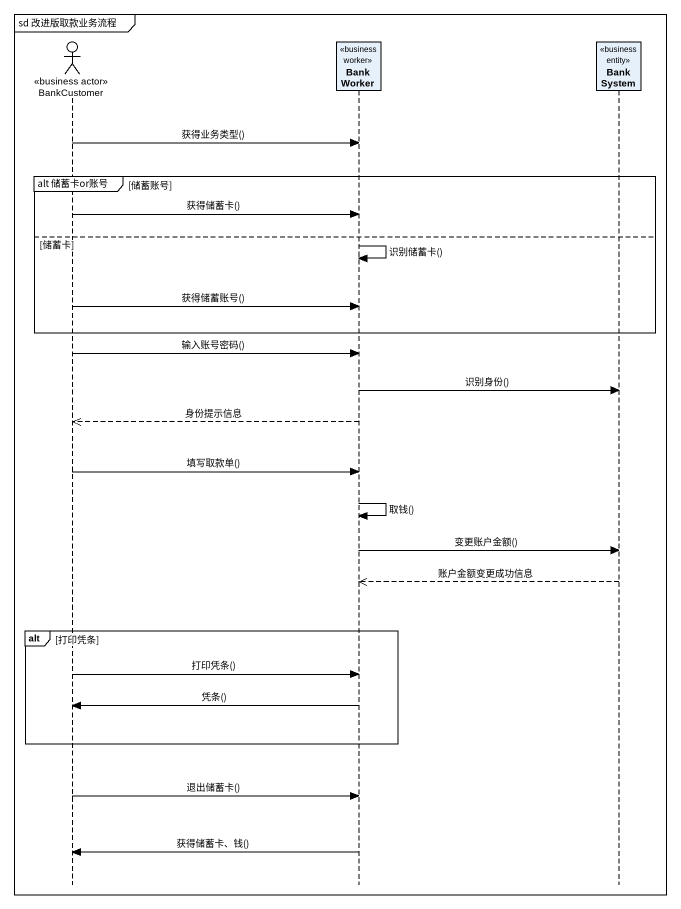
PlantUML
@startuml
mainframe sd 改进版取款业务流程
hide footbox
actor BankCustomer <<business actor>>
participant BankWorker <<business worker>>
participant BankSystem <<business entity>>

BankCustomer -> BankWorker : 获得业务类型()
group alt 储蓄卡or账号 [储蓄账号]
  BankCustomer -> BankWorker : 获得储蓄卡()
else 储蓄卡
  BankWorker -> BankWorker : 识别储蓄卡()
  BankCustomer -> BankWorker : 获得储蓄账号()
end
BankCustomer -> BankWorker : 输入账号密码()
BankWorker -> BankSystem : 识别身份()
BankWorker -->> BankCustomer : 身份提示信息
BankCustomer -> BankWorker : 填写取款单()
BankWorker -> BankWorker : 取钱()
BankWorker -> BankSystem : 变更账户金额()
BankSystem -->> BankWorker : 账户金额变更成功信息
alt 打印凭条
  BankCustomer -> BankWorker : 打印凭条()
  BankWorker -> BankCustomer : 凭条()
end
BankCustomer -> BankWorker : 退出储蓄卡()
BankWorker -> BankCustomer : 获得储蓄卡、钱()
@enduml
